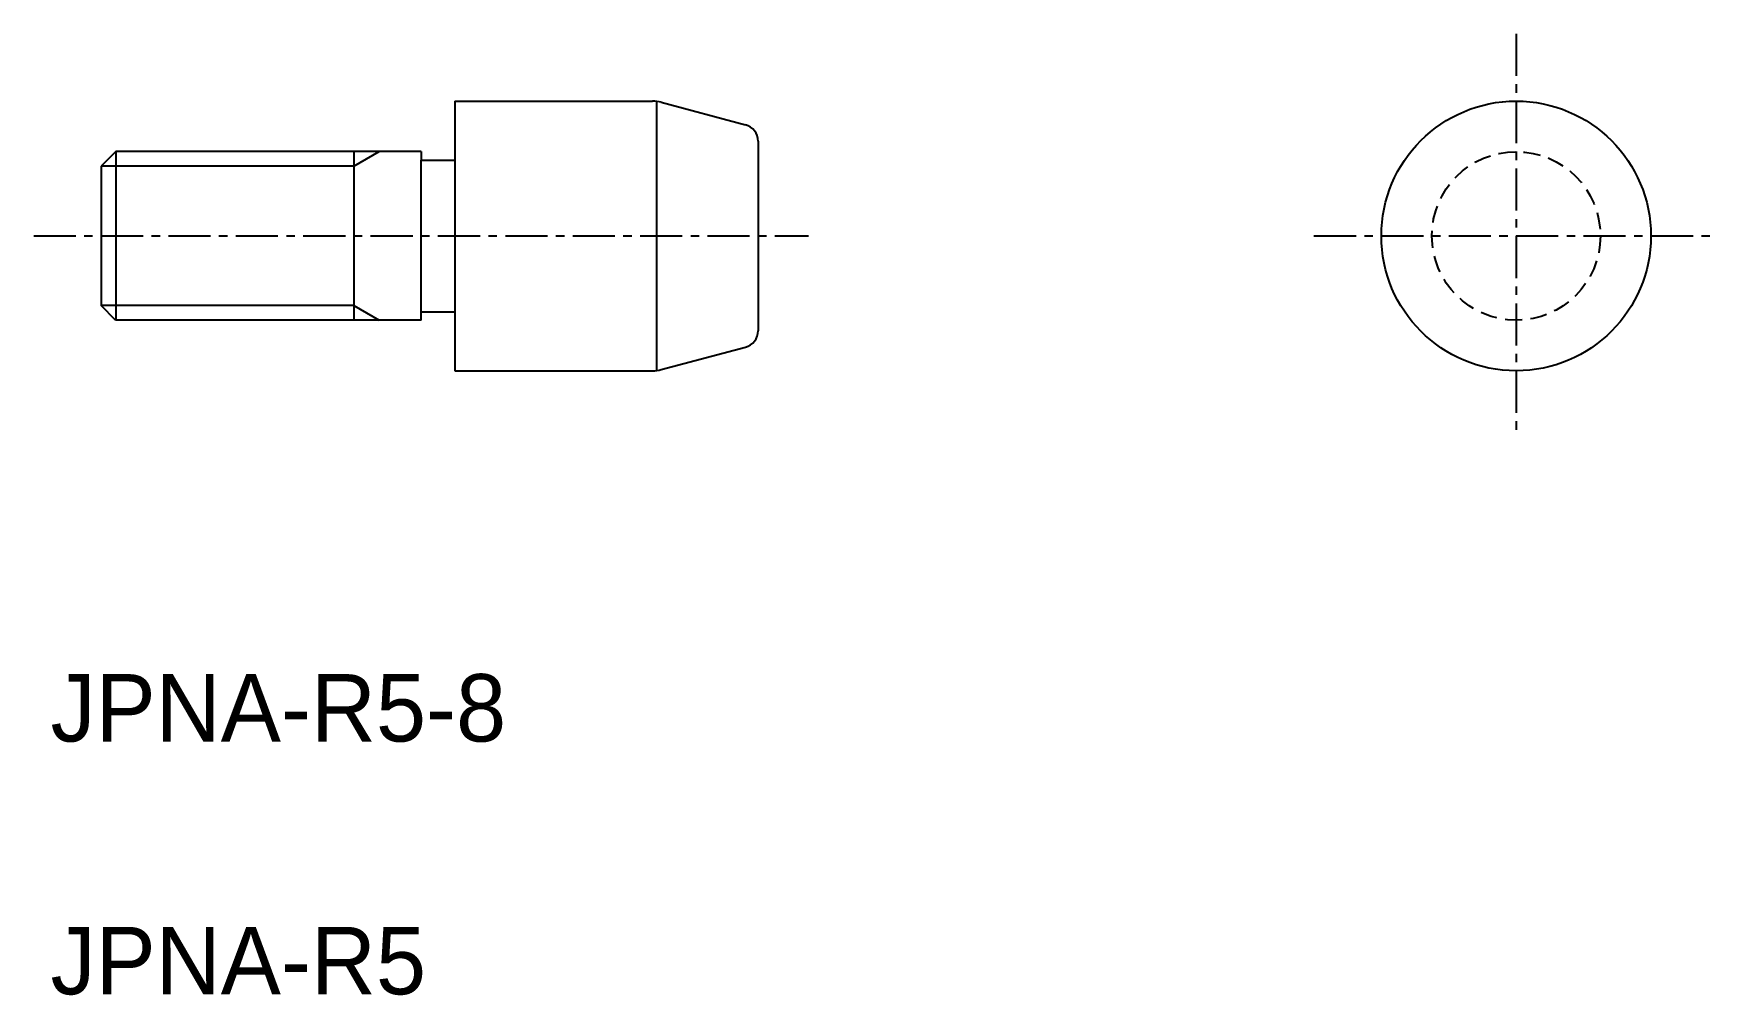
# Model space of a CAD drawing. Extents: x -1747.7 to -1697.7, y -402.7 to -374.2.
import ezdxf

# ---------------------------------------------------------------- set-up
doc = ezdxf.new("R2010")
doc.units = 0
doc.linetypes.add('CENTER', pattern=[2, 1.25, -0.25, 0.25, -0.25])
doc.linetypes.add('DASHED', pattern=[0.75, 0.5, -0.25])
doc.layers.get('0').update_dxf_attribs({"linetype": 'CONTINUOUS'})
doc.layers.add('CENTER', color=1, linetype='CENTER')

msp = doc.modelspace()

# ---------------------------------------------------------------- linework, layer by layer
at = {"color": 7, "linetype": 'CONTINUOUS'}
for p, q in [((-1735.221, -376.213), (-1729.352, -376.213)), ((-1735.221, -376.213), (-1735.221, -384.213)), ((-1729.221, -384.205), (-1729.221, -376.222)), ((-1729.093, -376.247), (-1726.591, -376.918)), ((-1726.221, -377.401), (-1726.221, -383.026)), ((-1745.286, -377.713), (-1745.721, -378.148)), ((-1736.221, -377.713), (-1745.286, -377.713)), ((-1745.286, -377.713), (-1745.286, -382.713)), ((-1745.721, -378.146), (-1745.721, -382.28)), ((-1745.288, -382.713), (-1745.721, -382.28)), ((-1736.221, -382.713), (-1745.288, -382.713)), ((-1735.221, -382.913), (-1735.221, -383.463)), ((-1729.093, -384.179), (-1726.591, -383.509)), ((-1735.221, -384.213), (-1729.352, -384.213))]:
    msp.add_line(p, q, dxfattribs=at)
for p, q in [((-1738.221, -377.713), (-1738.221, -382.713)), ((-1736.221, -377.713), (-1736.221, -377.963)), ((-1736.221, -377.963), (-1735.221, -377.963)), ((-1736.221, -382.463), (-1736.221, -377.963)), ((-1736.221, -382.463), (-1735.221, -382.463)), ((-1736.221, -382.713), (-1736.221, -382.463))]:
    msp.add_line(p, q)
at = {"color": 3, "linetype": 'CONTINUOUS'}
for p, q in [((-1738.221, -378.148), (-1737.468, -377.713)), ((-1738.221, -378.148), (-1745.721, -378.148)), ((-1738.221, -382.28), (-1745.721, -382.28)), ((-1738.221, -382.28), (-1737.471, -382.713))]:
    msp.add_line(p, q, dxfattribs=at)
at = {"color": 7, "linetype": 'CONTINUOUS'}
msp.add_circle((-1703.721, -380.213), 4, dxfattribs=at)
at = {"color": 3, "linetype": 'DASHED'}
msp.add_circle((-1703.721, -380.213), 2.5, dxfattribs=at)
at = {"color": 7, "linetype": 'CONTINUOUS'}
for centre, radius, start, end in [((-1729.352, -377.213), 1, 75, 90), ((-1726.721, -377.401), 0.5, 360, 75), ((-1726.721, -383.026), 0.5, 285, 360), ((-1729.352, -383.213), 1, 270, 285)]:
    msp.add_arc(centre, radius, start, end, dxfattribs=at)
at = {"layer": 'CENTER', "color": 1, "linetype": 'CENTER'}
for p, q in [((-1703.721, -374.213), (-1703.721, -386.213)), ((-1747.721, -380.213), (-1724.721, -380.213)), ((-1709.721, -380.213), (-1697.721, -380.213))]:
    msp.add_line(p, q, dxfattribs=at)

# ---------------------------------------------------------------- texts
for s, p in [('JPNA-R5-8', (-1747.221, -395.213)), ('JPNA-R5', (-1747.221, -402.713))]:
    msp.add_text(s, height=2).set_placement(p)

doc.saveas('drawing.dxf')
